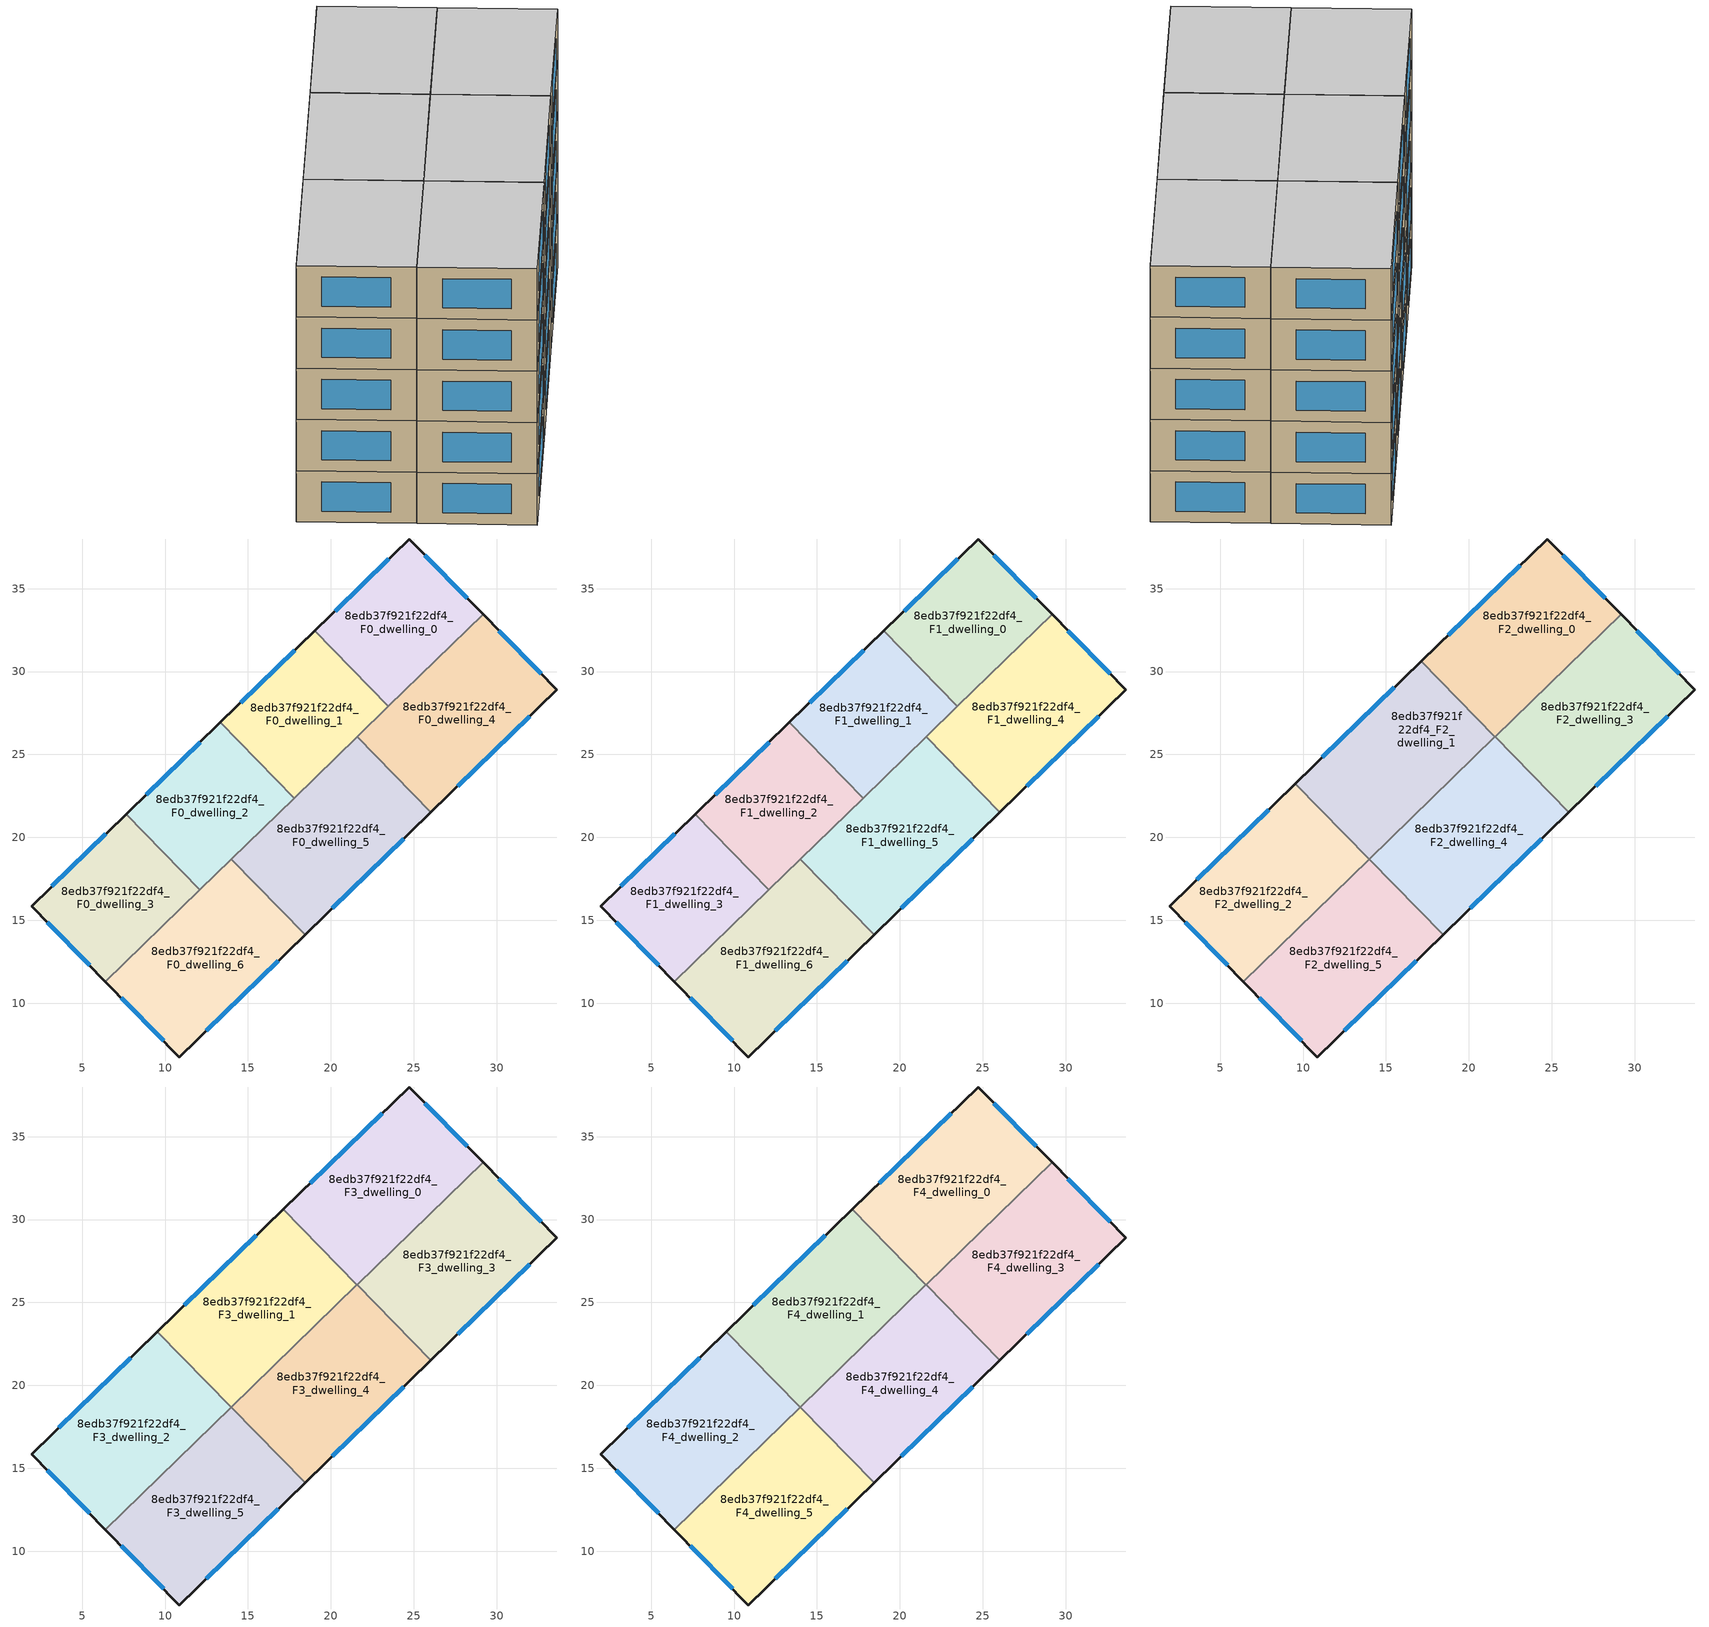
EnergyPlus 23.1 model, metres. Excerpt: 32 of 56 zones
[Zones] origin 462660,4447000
8edb37f921f22df4_F0_dwelling_0
 floor ground (EU_floor_Construction): 24.72,37.99 29.17,33.45 23.47,27.9 19.03,32.47 z0
 wall outside (EU_wall_Construction): 29.17,33.45 24.72,37.99 19.03,32.47 z0:3
 wall to 8edb37f921f22df4_F0_dwelling_1 (EU_wall_Construction): 19.03,32.47 23.47,27.9 z0:3
 wall to 8edb37f921f22df4_F0_dwelling_4 (EU_wall_Construction): 23.47,27.9 29.17,33.45 z0:3
 window (EU_Window_Construction): 23.5,36.81 20.25,33.65 / 28.22,34.42 25.67,37.02 z0.64:2.36
8edb37f921f22df4_F0_dwelling_1
 floor ground (EU_floor_Construction): 19.03,32.47 23.47,27.9 17.78,22.37 13.34,26.93 z0
 wall outside (EU_wall_Construction): 19.03,32.47 13.34,26.93 z0:3
 wall to 8edb37f921f22df4_F0_dwelling_2 (EU_wall_Construction): 13.34,26.93 17.78,22.37 z0:3
 wall to 8edb37f921f22df4_F0_dwelling_5 (EU_wall_Construction): 17.78,22.37 21.6,26.08 z0:3
 wall to 8edb37f921f22df4_F0_dwelling_4 (EU_wall_Construction): 21.6,26.08 23.47,27.9 z0:3
 window (EU_Window_Construction): 17.81,31.28 14.56,28.12 z0.64:2.36
8edb37f921f22df4_F0_dwelling_2
 floor ground (EU_floor_Construction): 13.34,26.93 17.78,22.37 12.09,16.83 7.65,21.4 z0
 wall outside (EU_wall_Construction): 13.34,26.93 7.65,21.4 z0:3
 wall to 8edb37f921f22df4_F0_dwelling_3 (EU_wall_Construction): 7.65,21.4 12.09,16.83 z0:3
 wall to 8edb37f921f22df4_F0_dwelling_6 (EU_wall_Construction): 12.09,16.83 14.01,18.7 z0:3
 wall to 8edb37f921f22df4_F0_dwelling_5 (EU_wall_Construction): 14.01,18.7 17.78,22.37 z0:3
 window (EU_Window_Construction): 12.12,25.75 8.87,22.58 z0.64:2.36
8edb37f921f22df4_F0_dwelling_3
 floor ground (EU_floor_Construction): 7.65,21.4 12.09,16.83 6.41,11.31 1.95,15.86 z0
 wall outside (EU_wall_Construction): 7.65,21.4 1.95,15.86 6.41,11.31 z0:3
 wall to 8edb37f921f22df4_F0_dwelling_6 (EU_wall_Construction): 6.41,11.31 12.09,16.83 z0:3
 window (EU_Window_Construction): 2.91,14.89 5.46,12.28 / 6.43,20.21 3.17,17.05 z0.64:2.36
8edb37f921f22df4_F0_dwelling_4
 floor ground (EU_floor_Construction): 29.17,33.45 33.63,28.9 26.03,21.51 21.6,26.08 z0
 wall outside (EU_wall_Construction): 26.03,21.51 33.63,28.9 29.17,33.45 z0:3
 wall to 8edb37f921f22df4_F0_dwelling_5 (EU_wall_Construction): 21.6,26.08 26.03,21.51 z0:3
 window (EU_Window_Construction): 32.68,29.88 30.13,32.48 / 27.66,23.1 32.01,27.32 z0.64:2.36
8edb37f921f22df4_F0_dwelling_5
 floor ground (EU_floor_Construction): 21.6,26.08 26.03,21.51 18.45,14.13 14.01,18.7 z0
 wall outside (EU_wall_Construction): 18.45,14.13 26.03,21.51 z0:3
 wall to 8edb37f921f22df4_F0_dwelling_6 (EU_wall_Construction): 14.01,18.7 18.45,14.13 z0:3
 window (EU_Window_Construction): 20.07,15.71 24.41,19.93 z0.64:2.36
8edb37f921f22df4_F0_dwelling_6
 floor ground (EU_floor_Construction): 14.01,18.7 18.45,14.13 10.87,6.76 6.41,11.31 z0
 wall outside (EU_wall_Construction): 6.41,11.31 10.87,6.76 18.45,14.13 z0:3
 window (EU_Window_Construction): 12.49,8.34 16.82,12.55 / 7.37,10.33 9.91,7.73 z0.64:2.36
8edb37f921f22df4_F1_dwelling_0
 floor to 8edb37f921f22df4_F0_dwelling_0 (EU_floor_Construction): 24.72,37.99 29.17,33.45 23.47,27.9 19.03,32.47 z3
 wall outside (EU_wall_Construction): 29.17,33.45 24.72,37.99 19.03,32.47 z3:6
 wall to 8edb37f921f22df4_F1_dwelling_1 (EU_wall_Construction): 19.03,32.47 23.47,27.9 z3:6
 wall to 8edb37f921f22df4_F1_dwelling_4 (EU_wall_Construction): 23.47,27.9 29.17,33.45 z3:6
 window (EU_Window_Construction): 23.5,36.81 20.25,33.65 / 28.22,34.42 25.67,37.02 z3.64:5.36
8edb37f921f22df4_F1_dwelling_1
 floor to 8edb37f921f22df4_F0_dwelling_1 (EU_floor_Construction): 19.03,32.47 23.47,27.9 17.78,22.37 13.34,26.93 z3
 wall outside (EU_wall_Construction): 19.03,32.47 13.34,26.93 z3:6
 wall to 8edb37f921f22df4_F1_dwelling_2 (EU_wall_Construction): 13.34,26.93 17.78,22.37 z3:6
 wall to 8edb37f921f22df4_F1_dwelling_5 (EU_wall_Construction): 17.78,22.37 21.6,26.08 z3:6
 wall to 8edb37f921f22df4_F1_dwelling_4 (EU_wall_Construction): 21.6,26.08 23.47,27.9 z3:6
 window (EU_Window_Construction): 17.81,31.28 14.56,28.12 z3.64:5.36
8edb37f921f22df4_F1_dwelling_2
 floor to 8edb37f921f22df4_F0_dwelling_2 (EU_floor_Construction): 13.34,26.93 17.78,22.37 12.09,16.83 7.65,21.4 z3
 wall outside (EU_wall_Construction): 13.34,26.93 7.65,21.4 z3:6
 wall to 8edb37f921f22df4_F1_dwelling_3 (EU_wall_Construction): 7.65,21.4 12.09,16.83 z3:6
 wall to 8edb37f921f22df4_F1_dwelling_6 (EU_wall_Construction): 12.09,16.83 14.01,18.7 z3:6
 wall to 8edb37f921f22df4_F1_dwelling_5 (EU_wall_Construction): 14.01,18.7 17.78,22.37 z3:6
 window (EU_Window_Construction): 12.12,25.75 8.87,22.58 z3.64:5.36
8edb37f921f22df4_F1_dwelling_3
 floor to 8edb37f921f22df4_F0_dwelling_3 (EU_floor_Construction): 7.65,21.4 12.09,16.83 6.41,11.31 1.95,15.86 z3
 wall outside (EU_wall_Construction): 7.65,21.4 1.95,15.86 6.41,11.31 z3:6
 wall to 8edb37f921f22df4_F1_dwelling_6 (EU_wall_Construction): 6.41,11.31 12.09,16.83 z3:6
 window (EU_Window_Construction): 2.91,14.89 5.46,12.28 / 6.43,20.21 3.17,17.05 z3.64:5.36
8edb37f921f22df4_F1_dwelling_4
 floor to 8edb37f921f22df4_F0_dwelling_4 (EU_floor_Construction): 29.17,33.45 33.63,28.9 26.03,21.51 21.6,26.08 z3
 wall outside (EU_wall_Construction): 26.03,21.51 33.63,28.9 29.17,33.45 z3:6
 wall to 8edb37f921f22df4_F1_dwelling_5 (EU_wall_Construction): 21.6,26.08 26.03,21.51 z3:6
 window (EU_Window_Construction): 32.68,29.88 30.13,32.48 / 27.66,23.1 32.01,27.32 z3.64:5.36
8edb37f921f22df4_F1_dwelling_5
 floor to 8edb37f921f22df4_F0_dwelling_5 (EU_floor_Construction): 21.6,26.08 26.03,21.51 18.45,14.13 14.01,18.7 z3
 wall outside (EU_wall_Construction): 18.45,14.13 26.03,21.51 z3:6
 wall to 8edb37f921f22df4_F1_dwelling_6 (EU_wall_Construction): 14.01,18.7 18.45,14.13 z3:6
 window (EU_Window_Construction): 20.07,15.71 24.41,19.93 z3.64:5.36
8edb37f921f22df4_F1_dwelling_6
 floor to 8edb37f921f22df4_F0_dwelling_6 (EU_floor_Construction): 14.01,18.7 18.45,14.13 10.87,6.76 6.41,11.31 z3
 wall outside (EU_wall_Construction): 6.41,11.31 10.87,6.76 18.45,14.13 z3:6
 window (EU_Window_Construction): 12.49,8.34 16.82,12.55 / 7.37,10.33 9.91,7.73 z3.64:5.36
8edb37f921f22df4_F2_dwelling_0
 floor to 8edb37f921f22df4_F1_dwelling_0 (EU_floor_Construction): 24.72,37.99 29.17,33.45 23.47,27.9 19.03,32.47 z6
 floor to 8edb37f921f22df4_F1_dwelling_1 (EU_floor_Construction): 19.03,32.47 23.47,27.9 21.57,26.06 17.14,30.62 z6
 wall outside (EU_wall_Construction): 29.17,33.45 24.72,37.99 17.14,30.62 z6:9
 wall to 8edb37f921f22df4_F2_dwelling_1 (EU_wall_Construction): 17.14,30.62 21.58,26.06 z6:9
 wall to 8edb37f921f22df4_F2_dwelling_3 (EU_wall_Construction): 21.6,26.08 29.17,33.45 z6:9
 wall to 8edb37f921f22df4_F2_dwelling_4 (EU_wall_Construction): 21.58,26.06 21.6,26.08 z6:9
 window (EU_Window_Construction): 23.1,36.41 18.76,32.2 / 28.22,34.42 25.67,37.02 z6.64:8.36
8edb37f921f22df4_F2_dwelling_1
 floor to 8edb37f921f22df4_F1_dwelling_1 (EU_floor_Construction): 17.14,30.62 21.57,26.06 17.78,22.37 13.34,26.93 z6
 floor to 8edb37f921f22df4_F1_dwelling_2 (EU_floor_Construction): 13.34,26.93 17.78,22.37 13.99,18.68 9.55,23.24 z6
 wall outside (EU_wall_Construction): 17.14,30.62 9.55,23.24 z6:9
 wall to 8edb37f921f22df4_F2_dwelling_2 (EU_wall_Construction): 9.55,23.24 13.99,18.68 z6:9
 wall to 8edb37f921f22df4_F2_dwelling_4 (EU_wall_Construction): 14.01,18.7 21.58,26.06 z6:9
 wall to 8edb37f921f22df4_F2_dwelling_5 (EU_wall_Construction): 13.99,18.68 14.01,18.7 z6:9
 window (EU_Window_Construction): 15.51,29.04 11.17,24.82 z6.64:8.36
8edb37f921f22df4_F2_dwelling_2
 floor to 8edb37f921f22df4_F1_dwelling_2 (EU_floor_Construction): 9.55,23.24 13.99,18.68 12.09,16.83 7.65,21.4 z6
 floor to 8edb37f921f22df4_F1_dwelling_3 (EU_floor_Construction): 7.65,21.4 12.09,16.83 6.41,11.31 1.95,15.86 z6
 wall outside (EU_wall_Construction): 9.55,23.24 1.95,15.86 6.41,11.31 z6:9
 wall to 8edb37f921f22df4_F2_dwelling_5 (EU_wall_Construction): 6.41,11.31 13.99,18.68 z6:9
 window (EU_Window_Construction): 2.91,14.89 5.46,12.28 / 7.92,21.66 3.58,17.44 z6.64:8.36
8edb37f921f22df4_F2_dwelling_3
 floor to 8edb37f921f22df4_F1_dwelling_4 (EU_floor_Construction): 29.17,33.45 33.63,28.9 26.03,21.51 21.6,26.08 z6
 wall outside (EU_wall_Construction): 26.03,21.51 33.63,28.9 29.17,33.45 z6:9
 wall to 8edb37f921f22df4_F2_dwelling_4 (EU_wall_Construction): 21.6,26.08 26.03,21.51 z6:9
 window (EU_Window_Construction): 32.68,29.88 30.13,32.48 / 27.66,23.1 32.01,27.32 z6.64:8.36
8edb37f921f22df4_F2_dwelling_4
 floor to 8edb37f921f22df4_F1_dwelling_5 (EU_floor_Construction): 21.6,26.08 26.03,21.51 18.45,14.13 14.01,18.7 z6
 wall outside (EU_wall_Construction): 18.45,14.13 26.03,21.51 z6:9
 wall to 8edb37f921f22df4_F2_dwelling_5 (EU_wall_Construction): 14.01,18.7 18.45,14.13 z6:9
 window (EU_Window_Construction): 20.07,15.71 24.41,19.93 z6.64:8.36
8edb37f921f22df4_F2_dwelling_5
 floor to 8edb37f921f22df4_F1_dwelling_6 (EU_floor_Construction): 14.01,18.7 18.45,14.13 10.87,6.76 6.41,11.31 z6
 wall outside (EU_wall_Construction): 6.41,11.31 10.87,6.76 18.45,14.13 z6:9
 window (EU_Window_Construction): 12.49,8.34 16.82,12.55 / 7.37,10.33 9.91,7.73 z6.64:8.36
8edb37f921f22df4_F3_dwelling_0
 floor to 8edb37f921f22df4_F2_dwelling_0 (EU_floor_Construction): 24.72,37.99 29.17,33.45 21.58,26.06 17.14,30.62 z9
 wall outside (EU_wall_Construction): 29.17,33.45 24.72,37.99 17.14,30.62 z9:12
 wall to 8edb37f921f22df4_F3_dwelling_1 (EU_wall_Construction): 17.14,30.62 21.58,26.06 z9:12
 wall to 8edb37f921f22df4_F3_dwelling_3 (EU_wall_Construction): 21.6,26.08 29.17,33.45 z9:12
 wall to 8edb37f921f22df4_F3_dwelling_4 (EU_wall_Construction): 21.58,26.06 21.6,26.08 z9:12
 window (EU_Window_Construction): 23.1,36.41 18.76,32.2 / 28.22,34.42 25.67,37.02 z9.64:11.36
8edb37f921f22df4_F3_dwelling_1
 floor to 8edb37f921f22df4_F2_dwelling_1 (EU_floor_Construction): 17.14,30.62 21.58,26.06 13.99,18.68 9.55,23.24 z9
 wall outside (EU_wall_Construction): 17.14,30.62 9.55,23.24 z9:12
 wall to 8edb37f921f22df4_F3_dwelling_2 (EU_wall_Construction): 9.55,23.24 13.99,18.68 z9:12
 wall to 8edb37f921f22df4_F3_dwelling_4 (EU_wall_Construction): 14.01,18.7 21.58,26.06 z9:12
 wall to 8edb37f921f22df4_F3_dwelling_5 (EU_wall_Construction): 13.99,18.68 14.01,18.7 z9:12
 window (EU_Window_Construction): 15.51,29.04 11.17,24.82 z9.64:11.36
8edb37f921f22df4_F3_dwelling_2
 floor to 8edb37f921f22df4_F2_dwelling_2 (EU_floor_Construction): 9.55,23.24 13.99,18.68 6.41,11.31 1.95,15.86 z9
 wall outside (EU_wall_Construction): 9.55,23.24 1.95,15.86 6.41,11.31 z9:12
 wall to 8edb37f921f22df4_F3_dwelling_5 (EU_wall_Construction): 6.41,11.31 13.99,18.68 z9:12
 window (EU_Window_Construction): 2.91,14.89 5.46,12.28 / 7.92,21.66 3.58,17.44 z9.64:11.36
8edb37f921f22df4_F3_dwelling_3
 floor to 8edb37f921f22df4_F2_dwelling_3 (EU_floor_Construction): 29.17,33.45 33.63,28.9 26.03,21.51 21.6,26.08 z9
 wall outside (EU_wall_Construction): 26.03,21.51 33.63,28.9 29.17,33.45 z9:12
 wall to 8edb37f921f22df4_F3_dwelling_4 (EU_wall_Construction): 21.6,26.08 26.03,21.51 z9:12
 window (EU_Window_Construction): 32.68,29.88 30.13,32.48 / 27.66,23.1 32.01,27.32 z9.64:11.36
8edb37f921f22df4_F3_dwelling_4
 floor to 8edb37f921f22df4_F2_dwelling_4 (EU_floor_Construction): 21.6,26.08 26.03,21.51 18.45,14.13 14.01,18.7 z9
 wall outside (EU_wall_Construction): 18.45,14.13 26.03,21.51 z9:12
 wall to 8edb37f921f22df4_F3_dwelling_5 (EU_wall_Construction): 14.01,18.7 18.45,14.13 z9:12
 window (EU_Window_Construction): 20.07,15.71 24.41,19.93 z9.64:11.36
8edb37f921f22df4_F3_dwelling_5
 floor to 8edb37f921f22df4_F2_dwelling_5 (EU_floor_Construction): 14.01,18.7 18.45,14.13 10.87,6.76 6.41,11.31 z9
 wall outside (EU_wall_Construction): 6.41,11.31 10.87,6.76 18.45,14.13 z9:12
 window (EU_Window_Construction): 12.49,8.34 16.82,12.55 / 7.37,10.33 9.91,7.73 z9.64:11.36
8edb37f921f22df4_F4_dwelling_0
 floor to 8edb37f921f22df4_F3_dwelling_0 (EU_floor_Construction): 24.72,37.99 29.17,33.45 21.58,26.06 17.14,30.62 z12
 wall outside (EU_wall_Construction): 29.17,33.45 24.72,37.99 17.14,30.62 z12:15
 wall to 8edb37f921f22df4_F4_dwelling_1 (EU_wall_Construction): 17.14,30.62 21.58,26.06 z12:15
 wall to 8edb37f921f22df4_F4_dwelling_3 (EU_wall_Construction): 21.6,26.08 29.17,33.45 z12:15
 wall to 8edb37f921f22df4_F4_dwelling_4 (EU_wall_Construction): 21.58,26.06 21.6,26.08 z12:15
 window (EU_Window_Construction): 23.1,36.41 18.76,32.2 / 28.22,34.42 25.67,37.02 z12.64:14.36
 ceiling to 8edb37f921f22df4_F5_dwelling_0 (EU_floor_Construction): 29.17,33.45 24.72,37.99 17.14,30.62 21.58,26.06 z15
8edb37f921f22df4_F4_dwelling_1
 floor to 8edb37f921f22df4_F3_dwelling_1 (EU_floor_Construction): 17.14,30.62 21.58,26.06 13.99,18.68 9.55,23.24 z12
 wall outside (EU_wall_Construction): 17.14,30.62 9.55,23.24 z12:15
 wall to 8edb37f921f22df4_F4_dwelling_2 (EU_wall_Construction): 9.55,23.24 13.99,18.68 z12:15
 wall to 8edb37f921f22df4_F4_dwelling_4 (EU_wall_Construction): 14.01,18.7 21.58,26.06 z12:15
 wall to 8edb37f921f22df4_F4_dwelling_5 (EU_wall_Construction): 13.99,18.68 14.01,18.7 z12:15
 window (EU_Window_Construction): 15.51,29.04 11.17,24.82 z12.64:14.36
 ceiling to 8edb37f921f22df4_F5_dwelling_1 (EU_floor_Construction): 21.58,26.06 17.14,30.62 9.55,23.24 13.99,18.68 z15
8edb37f921f22df4_F4_dwelling_2
 floor to 8edb37f921f22df4_F3_dwelling_2 (EU_floor_Construction): 9.55,23.24 13.99,18.68 6.41,11.31 1.95,15.86 z12
 wall outside (EU_wall_Construction): 9.55,23.24 1.95,15.86 6.41,11.31 z12:15
 wall to 8edb37f921f22df4_F4_dwelling_5 (EU_wall_Construction): 6.41,11.31 13.99,18.68 z12:15
 window (EU_Window_Construction): 2.91,14.89 5.46,12.28 / 7.92,21.66 3.58,17.44 z12.64:14.36
 ceiling to 8edb37f921f22df4_F5_dwelling_2 (EU_floor_Construction): 13.99,18.68 9.55,23.24 1.95,15.86 6.41,11.31 z15
8edb37f921f22df4_F4_dwelling_3
 floor to 8edb37f921f22df4_F3_dwelling_3 (EU_floor_Construction): 29.17,33.45 33.63,28.9 26.03,21.51 21.6,26.08 z12
 wall outside (EU_wall_Construction): 26.03,21.51 33.63,28.9 29.17,33.45 z12:15
 wall to 8edb37f921f22df4_F4_dwelling_4 (EU_wall_Construction): 21.6,26.08 26.03,21.51 z12:15
 window (EU_Window_Construction): 32.68,29.88 30.13,32.48 / 27.66,23.1 32.01,27.32 z12.64:14.36
 ceiling to 8edb37f921f22df4_F5_dwelling_3 (EU_floor_Construction): 33.63,28.9 29.17,33.45 21.6,26.08 26.03,21.51 z15
8edb37f921f22df4_F4_dwelling_4
 floor to 8edb37f921f22df4_F3_dwelling_4 (EU_floor_Construction): 21.6,26.08 26.03,21.51 18.45,14.13 14.01,18.7 z12
 wall outside (EU_wall_Construction): 18.45,14.13 26.03,21.51 z12:15
 wall to 8edb37f921f22df4_F4_dwelling_5 (EU_wall_Construction): 14.01,18.7 18.45,14.13 z12:15
 window (EU_Window_Construction): 20.07,15.71 24.41,19.93 z12.64:14.36
 ceiling to 8edb37f921f22df4_F5_dwelling_4 (EU_floor_Construction): 26.03,21.51 21.6,26.08 14.01,18.7 18.45,14.13 z15
8edb37f921f22df4_F4_dwelling_5
 floor to 8edb37f921f22df4_F3_dwelling_5 (EU_floor_Construction): 14.01,18.7 18.45,14.13 10.87,6.76 6.41,11.31 z12
 wall outside (EU_wall_Construction): 6.41,11.31 10.87,6.76 18.45,14.13 z12:15
 window (EU_Window_Construction): 12.49,8.34 16.82,12.55 / 7.37,10.33 9.91,7.73 z12.64:14.36
 ceiling to 8edb37f921f22df4_F5_dwelling_5 (EU_floor_Construction): 18.45,14.13 14.01,18.7 6.41,11.31 10.87,6.76 z15
[Building]
EU S2 Campaign: North Axis=0; Terrain=City; Solar Distribution=FullExterior
[Site:Location]
Yerevan-Zvartnots.Intl.AP: Latitude=40.15; Longitude=44.383; Time Zone=4; Elevation=854
[SizingPeriod:WeatherFileDays]
AnnualSizingPeriod: Begin Month=1; Begin Day of Month=1; End Month=12; End Day of Month=31; Day of Week for Start Day=Monday; Use Weather File Daylight Saving Period=No; Use Weather File Rain and Snow Indicators=No
[MATERIAL]
EU_InternalMass_Material: Roughness=MediumRough; Thickness=0.1; Conductivity=1; Density=1800; Specific Heat=900; Thermal Absorptance=0.9; Solar Absorptance=0.7; Visible Absorptance=0.7
[MATERIAL:NOMASS] Roughness=MediumRough; Thermal Absorptance=0.9; Solar Absorptance=0.7; Visible Absorptance=0.7
Name | Thermal Resistance
EU_wall_NoMass | 1.05043
EU_floor_NoMass | 0.478065
[WINDOWMATERIAL:SIMPLEGLAZINGSYSTEM]
EU_Window_SimpleGlazing: UFactor=2.5566; Solar Heat Gain Coefficient=0.75; Visible Transmittance=0.75
[CONSTRUCTION]
EU_wall_Construction: EU_wall_NoMass
EU_floor_Construction: EU_floor_NoMass
EU_Window_Construction: EU_Window_SimpleGlazing
EU_InternalMass_Construction: EU_InternalMass_Material
[ZONE] Type=1; Multiplier=1; Ceiling Height=autocalculate; Floor Area=autocalculate; Part of Total Floor Area=Yes
Name | Volume
8edb37f921f22df4_F0_dwelling_0; 8edb37f921f22df4_F1_dwelling_0 | 151.645
8edb37f921f22df4_F2_dwelling_0; 8edb37f921f22df4_F3_dwelling_0; 8edb37f921f22df4_F4_dwelling_0; 8edb37f921f22df4_F2_dwelling_3; 8edb37f921f22df4_F3_dwelling_3; 8edb37f921f22df4_F4_dwelling_3; 8edb37f921f22df4_F0_dwelling_4; 8edb37f921f22df4_F1_dwelling_4 | 202.187
8edb37f921f22df4_F0_dwelling_1; 8edb37f921f22df4_F1_dwelling_1 | 151.659
8edb37f921f22df4_F2_dwelling_1; 8edb37f921f22df4_F3_dwelling_1; 8edb37f921f22df4_F4_dwelling_1 | 202.189
8edb37f921f22df4_F0_dwelling_2; 8edb37f921f22df4_F1_dwelling_2 | 151.657
8edb37f921f22df4_F2_dwelling_2; 8edb37f921f22df4_F3_dwelling_2; 8edb37f921f22df4_F4_dwelling_2 | 202.21
8edb37f921f22df4_F0_dwelling_3; 8edb37f921f22df4_F1_dwelling_3 | 151.649
8edb37f921f22df4_F2_dwelling_4; 8edb37f921f22df4_F3_dwelling_4; 8edb37f921f22df4_F4_dwelling_4; 8edb37f921f22df4_F0_dwelling_5; 8edb37f921f22df4_F1_dwelling_5 | 202.188
8edb37f921f22df4_F2_dwelling_5; 8edb37f921f22df4_F3_dwelling_5; 8edb37f921f22df4_F4_dwelling_5; 8edb37f921f22df4_F0_dwelling_6; 8edb37f921f22df4_F1_dwelling_6 | 202.201
[INTERNALMASS] Construction=EU_InternalMass_Construction
Name | Zone or ZoneList | Surface Area
8edb37f921f22df4_F0_dwelling_0_EU_InternalMass | 8edb37f921f22df4_F0_dwelling_0 | 50.5484
8edb37f921f22df4_F0_dwelling_1_EU_InternalMass | 8edb37f921f22df4_F0_dwelling_1 | 50.5532
8edb37f921f22df4_F0_dwelling_2_EU_InternalMass | 8edb37f921f22df4_F0_dwelling_2 | 50.5521
8edb37f921f22df4_F0_dwelling_3_EU_InternalMass | 8edb37f921f22df4_F0_dwelling_3 | 50.5497
8edb37f921f22df4_F0_dwelling_4_EU_InternalMass | 8edb37f921f22df4_F0_dwelling_4 | 67.3955
8edb37f921f22df4_F0_dwelling_5_EU_InternalMass | 8edb37f921f22df4_F0_dwelling_5 | 67.3959
8edb37f921f22df4_F0_dwelling_6_EU_InternalMass | 8edb37f921f22df4_F0_dwelling_6 | 67.4004
8edb37f921f22df4_F1_dwelling_0_EU_InternalMass | 8edb37f921f22df4_F1_dwelling_0 | 50.5484
8edb37f921f22df4_F1_dwelling_1_EU_InternalMass | 8edb37f921f22df4_F1_dwelling_1 | 50.5532
8edb37f921f22df4_F1_dwelling_2_EU_InternalMass | 8edb37f921f22df4_F1_dwelling_2 | 50.5521
8edb37f921f22df4_F1_dwelling_3_EU_InternalMass | 8edb37f921f22df4_F1_dwelling_3 | 50.5497
8edb37f921f22df4_F1_dwelling_4_EU_InternalMass | 8edb37f921f22df4_F1_dwelling_4 | 67.3955
8edb37f921f22df4_F1_dwelling_5_EU_InternalMass | 8edb37f921f22df4_F1_dwelling_5 | 67.3959
8edb37f921f22df4_F1_dwelling_6_EU_InternalMass | 8edb37f921f22df4_F1_dwelling_6 | 67.4004
8edb37f921f22df4_F2_dwelling_0_EU_InternalMass | 8edb37f921f22df4_F2_dwelling_0 | 67.3958
8edb37f921f22df4_F2_dwelling_1_EU_InternalMass | 8edb37f921f22df4_F2_dwelling_1 | 67.3961
8edb37f921f22df4_F2_dwelling_2_EU_InternalMass | 8edb37f921f22df4_F2_dwelling_2 | 67.4034
8edb37f921f22df4_F2_dwelling_3_EU_InternalMass | 8edb37f921f22df4_F2_dwelling_3 | 67.3955
8edb37f921f22df4_F2_dwelling_4_EU_InternalMass | 8edb37f921f22df4_F2_dwelling_4 | 67.3959
8edb37f921f22df4_F2_dwelling_5_EU_InternalMass | 8edb37f921f22df4_F2_dwelling_5 | 67.4004
8edb37f921f22df4_F3_dwelling_0_EU_InternalMass | 8edb37f921f22df4_F3_dwelling_0 | 67.3958
8edb37f921f22df4_F3_dwelling_1_EU_InternalMass | 8edb37f921f22df4_F3_dwelling_1 | 67.3961
8edb37f921f22df4_F3_dwelling_2_EU_InternalMass | 8edb37f921f22df4_F3_dwelling_2 | 67.4034
8edb37f921f22df4_F3_dwelling_3_EU_InternalMass | 8edb37f921f22df4_F3_dwelling_3 | 67.3955
8edb37f921f22df4_F3_dwelling_4_EU_InternalMass | 8edb37f921f22df4_F3_dwelling_4 | 67.3959
8edb37f921f22df4_F3_dwelling_5_EU_InternalMass | 8edb37f921f22df4_F3_dwelling_5 | 67.4004
8edb37f921f22df4_F4_dwelling_0_EU_InternalMass | 8edb37f921f22df4_F4_dwelling_0 | 67.3958
8edb37f921f22df4_F4_dwelling_1_EU_InternalMass | 8edb37f921f22df4_F4_dwelling_1 | 67.3961
8edb37f921f22df4_F4_dwelling_2_EU_InternalMass | 8edb37f921f22df4_F4_dwelling_2 | 67.4034
8edb37f921f22df4_F4_dwelling_3_EU_InternalMass | 8edb37f921f22df4_F4_dwelling_3 | 67.3955
8edb37f921f22df4_F4_dwelling_4_EU_InternalMass | 8edb37f921f22df4_F4_dwelling_4 | 67.3959
8edb37f921f22df4_F4_dwelling_5_EU_InternalMass | 8edb37f921f22df4_F4_dwelling_5 | 67.4004
[OTHEREQUIPMENT] Fuel Type=Electricity; Design Level Calculation Method=Watts/Area; Power per Zone Floor Area=1; Fraction Latent=0; Fraction Radiant=0; Fraction Lost=0; Carbon Dioxide Generation Rate=0; EndUse Subcategory=EU_Step8_InternalGains
Name | Zone or ZoneList or Space or SpaceList | Schedule
EU_Step8_InternalGain_8edb37f921f22df4_F0_dwelling_0_f000 | 8edb37f921f22df4_F0_dwelling_0 | EU_Step8_GainSchedule_8edb37f921f22df4_F0_dwelling_0_f000
EU_Step8_InternalGain_8edb37f921f22df4_F0_dwelling_1_f000 | 8edb37f921f22df4_F0_dwelling_1 | EU_Step8_GainSchedule_8edb37f921f22df4_F0_dwelling_1_f000
EU_Step8_InternalGain_8edb37f921f22df4_F0_dwelling_2_f000 | 8edb37f921f22df4_F0_dwelling_2 | EU_Step8_GainSchedule_8edb37f921f22df4_F0_dwelling_2_f000
EU_Step8_InternalGain_8edb37f921f22df4_F0_dwelling_3_f000 | 8edb37f921f22df4_F0_dwelling_3 | EU_Step8_GainSchedule_8edb37f921f22df4_F0_dwelling_3_f000
EU_Step8_InternalGain_8edb37f921f22df4_F0_dwelling_4_f000 | 8edb37f921f22df4_F0_dwelling_4 | EU_Step8_GainSchedule_8edb37f921f22df4_F0_dwelling_4_f000
EU_Step8_InternalGain_8edb37f921f22df4_F0_dwelling_5_f000 | 8edb37f921f22df4_F0_dwelling_5 | EU_Step8_GainSchedule_8edb37f921f22df4_F0_dwelling_5_f000
EU_Step8_InternalGain_8edb37f921f22df4_F0_dwelling_6_f000 | 8edb37f921f22df4_F0_dwelling_6 | EU_Step8_GainSchedule_8edb37f921f22df4_F0_dwelling_6_f000
EU_Step8_InternalGain_8edb37f921f22df4_F1_dwelling_0_f000 | 8edb37f921f22df4_F1_dwelling_0 | EU_Step8_GainSchedule_8edb37f921f22df4_F1_dwelling_0_f000
EU_Step8_InternalGain_8edb37f921f22df4_F1_dwelling_1_f000 | 8edb37f921f22df4_F1_dwelling_1 | EU_Step8_GainSchedule_8edb37f921f22df4_F1_dwelling_1_f000
EU_Step8_InternalGain_8edb37f921f22df4_F1_dwelling_2_f000 | 8edb37f921f22df4_F1_dwelling_2 | EU_Step8_GainSchedule_8edb37f921f22df4_F1_dwelling_2_f000
EU_Step8_InternalGain_8edb37f921f22df4_F1_dwelling_3_f000 | 8edb37f921f22df4_F1_dwelling_3 | EU_Step8_GainSchedule_8edb37f921f22df4_F1_dwelling_3_f000
EU_Step8_InternalGain_8edb37f921f22df4_F1_dwelling_4_f000 | 8edb37f921f22df4_F1_dwelling_4 | EU_Step8_GainSchedule_8edb37f921f22df4_F1_dwelling_4_f000
EU_Step8_InternalGain_8edb37f921f22df4_F1_dwelling_5_f000 | 8edb37f921f22df4_F1_dwelling_5 | EU_Step8_GainSchedule_8edb37f921f22df4_F1_dwelling_5_f000
EU_Step8_InternalGain_8edb37f921f22df4_F1_dwelling_6_f000 | 8edb37f921f22df4_F1_dwelling_6 | EU_Step8_GainSchedule_8edb37f921f22df4_F1_dwelling_6_f000
EU_Step8_InternalGain_8edb37f921f22df4_F2_dwelling_0_f000 | 8edb37f921f22df4_F2_dwelling_0 | EU_Step8_GainSchedule_8edb37f921f22df4_F2_dwelling_0_f000
EU_Step8_InternalGain_8edb37f921f22df4_F2_dwelling_1_f000 | 8edb37f921f22df4_F2_dwelling_1 | EU_Step8_GainSchedule_8edb37f921f22df4_F2_dwelling_1_f000
EU_Step8_InternalGain_8edb37f921f22df4_F2_dwelling_2_f000 | 8edb37f921f22df4_F2_dwelling_2 | EU_Step8_GainSchedule_8edb37f921f22df4_F2_dwelling_2_f000
EU_Step8_InternalGain_8edb37f921f22df4_F2_dwelling_3_f000 | 8edb37f921f22df4_F2_dwelling_3 | EU_Step8_GainSchedule_8edb37f921f22df4_F2_dwelling_3_f000
EU_Step8_InternalGain_8edb37f921f22df4_F2_dwelling_4_f000 | 8edb37f921f22df4_F2_dwelling_4 | EU_Step8_GainSchedule_8edb37f921f22df4_F2_dwelling_4_f000
EU_Step8_InternalGain_8edb37f921f22df4_F2_dwelling_5_f000 | 8edb37f921f22df4_F2_dwelling_5 | EU_Step8_GainSchedule_8edb37f921f22df4_F2_dwelling_5_f000
EU_Step8_InternalGain_8edb37f921f22df4_F3_dwelling_0_f000 | 8edb37f921f22df4_F3_dwelling_0 | EU_Step8_GainSchedule_8edb37f921f22df4_F3_dwelling_0_f000
EU_Step8_InternalGain_8edb37f921f22df4_F3_dwelling_1_f000 | 8edb37f921f22df4_F3_dwelling_1 | EU_Step8_GainSchedule_8edb37f921f22df4_F3_dwelling_1_f000
EU_Step8_InternalGain_8edb37f921f22df4_F3_dwelling_2_f000 | 8edb37f921f22df4_F3_dwelling_2 | EU_Step8_GainSchedule_8edb37f921f22df4_F3_dwelling_2_f000
EU_Step8_InternalGain_8edb37f921f22df4_F3_dwelling_3_f000 | 8edb37f921f22df4_F3_dwelling_3 | EU_Step8_GainSchedule_8edb37f921f22df4_F3_dwelling_3_f000
EU_Step8_InternalGain_8edb37f921f22df4_F3_dwelling_4_f000 | 8edb37f921f22df4_F3_dwelling_4 | EU_Step8_GainSchedule_8edb37f921f22df4_F3_dwelling_4_f000
EU_Step8_InternalGain_8edb37f921f22df4_F3_dwelling_5_f000 | 8edb37f921f22df4_F3_dwelling_5 | EU_Step8_GainSchedule_8edb37f921f22df4_F3_dwelling_5_f000
EU_Step8_InternalGain_8edb37f921f22df4_F4_dwelling_0_f000 | 8edb37f921f22df4_F4_dwelling_0 | EU_Step8_GainSchedule_8edb37f921f22df4_F4_dwelling_0_f000
EU_Step8_InternalGain_8edb37f921f22df4_F4_dwelling_1_f000 | 8edb37f921f22df4_F4_dwelling_1 | EU_Step8_GainSchedule_8edb37f921f22df4_F4_dwelling_1_f000
EU_Step8_InternalGain_8edb37f921f22df4_F4_dwelling_2_f000 | 8edb37f921f22df4_F4_dwelling_2 | EU_Step8_GainSchedule_8edb37f921f22df4_F4_dwelling_2_f000
EU_Step8_InternalGain_8edb37f921f22df4_F4_dwelling_3_f000 | 8edb37f921f22df4_F4_dwelling_3 | EU_Step8_GainSchedule_8edb37f921f22df4_F4_dwelling_3_f000
EU_Step8_InternalGain_8edb37f921f22df4_F4_dwelling_4_f000 | 8edb37f921f22df4_F4_dwelling_4 | EU_Step8_GainSchedule_8edb37f921f22df4_F4_dwelling_4_f000
EU_Step8_InternalGain_8edb37f921f22df4_F4_dwelling_5_f000 | 8edb37f921f22df4_F4_dwelling_5 | EU_Step8_GainSchedule_8edb37f921f22df4_F4_dwelling_5_f000
[ZONEVENTILATION:DESIGNFLOWRATE] Schedule=EU_AlwaysOn; Design Flow Rate Calculation Method=AirChanges/Hour; Air Changes per Hour=0.557805; Ventilation Type=Natural; Fan Pressure Rise=0; Fan Total Efficiency=1; Constant Term Coefficient=1; Temperature Term Coefficient=0; Velocity Term Coefficient=0; Velocity Squared Term Coefficient=0; Minimum Indoor Temperature=-100; Maximum Indoor Temperature=100; Delta Temperature=-100; Minimum Outdoor Temperature=-100; Maximum Outdoor Temperature=100; Maximum Wind Speed=40
Name | Zone or ZoneList or Space or SpaceList
EU_ConstantAir_8edb37f921f22df4_F0_dwelling_0 | 8edb37f921f22df4_F0_dwelling_0
EU_ConstantAir_8edb37f921f22df4_F0_dwelling_1 | 8edb37f921f22df4_F0_dwelling_1
EU_ConstantAir_8edb37f921f22df4_F0_dwelling_2 | 8edb37f921f22df4_F0_dwelling_2
EU_ConstantAir_8edb37f921f22df4_F0_dwelling_3 | 8edb37f921f22df4_F0_dwelling_3
EU_ConstantAir_8edb37f921f22df4_F0_dwelling_4 | 8edb37f921f22df4_F0_dwelling_4
EU_ConstantAir_8edb37f921f22df4_F0_dwelling_5 | 8edb37f921f22df4_F0_dwelling_5
EU_ConstantAir_8edb37f921f22df4_F0_dwelling_6 | 8edb37f921f22df4_F0_dwelling_6
EU_ConstantAir_8edb37f921f22df4_F1_dwelling_0 | 8edb37f921f22df4_F1_dwelling_0
EU_ConstantAir_8edb37f921f22df4_F1_dwelling_1 | 8edb37f921f22df4_F1_dwelling_1
EU_ConstantAir_8edb37f921f22df4_F1_dwelling_2 | 8edb37f921f22df4_F1_dwelling_2
EU_ConstantAir_8edb37f921f22df4_F1_dwelling_3 | 8edb37f921f22df4_F1_dwelling_3
EU_ConstantAir_8edb37f921f22df4_F1_dwelling_4 | 8edb37f921f22df4_F1_dwelling_4
EU_ConstantAir_8edb37f921f22df4_F1_dwelling_5 | 8edb37f921f22df4_F1_dwelling_5
EU_ConstantAir_8edb37f921f22df4_F1_dwelling_6 | 8edb37f921f22df4_F1_dwelling_6
EU_ConstantAir_8edb37f921f22df4_F2_dwelling_0 | 8edb37f921f22df4_F2_dwelling_0
EU_ConstantAir_8edb37f921f22df4_F2_dwelling_1 | 8edb37f921f22df4_F2_dwelling_1
EU_ConstantAir_8edb37f921f22df4_F2_dwelling_2 | 8edb37f921f22df4_F2_dwelling_2
EU_ConstantAir_8edb37f921f22df4_F2_dwelling_3 | 8edb37f921f22df4_F2_dwelling_3
EU_ConstantAir_8edb37f921f22df4_F2_dwelling_4 | 8edb37f921f22df4_F2_dwelling_4
EU_ConstantAir_8edb37f921f22df4_F2_dwelling_5 | 8edb37f921f22df4_F2_dwelling_5
EU_ConstantAir_8edb37f921f22df4_F3_dwelling_0 | 8edb37f921f22df4_F3_dwelling_0
EU_ConstantAir_8edb37f921f22df4_F3_dwelling_1 | 8edb37f921f22df4_F3_dwelling_1
EU_ConstantAir_8edb37f921f22df4_F3_dwelling_2 | 8edb37f921f22df4_F3_dwelling_2
EU_ConstantAir_8edb37f921f22df4_F3_dwelling_3 | 8edb37f921f22df4_F3_dwelling_3
EU_ConstantAir_8edb37f921f22df4_F3_dwelling_4 | 8edb37f921f22df4_F3_dwelling_4
EU_ConstantAir_8edb37f921f22df4_F3_dwelling_5 | 8edb37f921f22df4_F3_dwelling_5
EU_ConstantAir_8edb37f921f22df4_F4_dwelling_0 | 8edb37f921f22df4_F4_dwelling_0
EU_ConstantAir_8edb37f921f22df4_F4_dwelling_1 | 8edb37f921f22df4_F4_dwelling_1
EU_ConstantAir_8edb37f921f22df4_F4_dwelling_2 | 8edb37f921f22df4_F4_dwelling_2
EU_ConstantAir_8edb37f921f22df4_F4_dwelling_3 | 8edb37f921f22df4_F4_dwelling_3
EU_ConstantAir_8edb37f921f22df4_F4_dwelling_4 | 8edb37f921f22df4_F4_dwelling_4
EU_ConstantAir_8edb37f921f22df4_F4_dwelling_5 | 8edb37f921f22df4_F4_dwelling_5
[HVACTEMPLATE:THERMOSTAT] Constant Heating Setpoint=20; Constant Cooling Setpoint=50
EU_HeatOnly_8edb37f921f22df4_F0_dwelling_0; EU_HeatOnly_8edb37f921f22df4_F0_dwelling_1; EU_HeatOnly_8edb37f921f22df4_F0_dwelling_2; EU_HeatOnly_8edb37f921f22df4_F0_dwelling_3; EU_HeatOnly_8edb37f921f22df4_F0_dwelling_4; EU_HeatOnly_8edb37f921f22df4_F0_dwelling_5; EU_HeatOnly_8edb37f921f22df4_F0_dwelling_6; EU_HeatOnly_8edb37f921f22df4_F1_dwelling_0; EU_HeatOnly_8edb37f921f22df4_F1_dwelling_1; EU_HeatOnly_8edb37f921f22df4_F1_dwelling_2; EU_HeatOnly_8edb37f921f22df4_F1_dwelling_3; EU_HeatOnly_8edb37f921f22df4_F1_dwelling_4; EU_HeatOnly_8edb37f921f22df4_F1_dwelling_5; EU_HeatOnly_8edb37f921f22df4_F1_dwelling_6; EU_HeatOnly_8edb37f921f22df4_F2_dwelling_0; EU_HeatOnly_8edb37f921f22df4_F2_dwelling_1; EU_HeatOnly_8edb37f921f22df4_F2_dwelling_2; EU_HeatOnly_8edb37f921f22df4_F2_dwelling_3; EU_HeatOnly_8edb37f921f22df4_F2_dwelling_4; EU_HeatOnly_8edb37f921f22df4_F2_dwelling_5; EU_HeatOnly_8edb37f921f22df4_F3_dwelling_0; EU_HeatOnly_8edb37f921f22df4_F3_dwelling_1; EU_HeatOnly_8edb37f921f22df4_F3_dwelling_2; EU_HeatOnly_8edb37f921f22df4_F3_dwelling_3; EU_HeatOnly_8edb37f921f22df4_F3_dwelling_4; EU_HeatOnly_8edb37f921f22df4_F3_dwelling_5; EU_HeatOnly_8edb37f921f22df4_F4_dwelling_0; EU_HeatOnly_8edb37f921f22df4_F4_dwelling_1; EU_HeatOnly_8edb37f921f22df4_F4_dwelling_2; EU_HeatOnly_8edb37f921f22df4_F4_dwelling_3; EU_HeatOnly_8edb37f921f22df4_F4_dwelling_4; EU_HeatOnly_8edb37f921f22df4_F4_dwelling_5; EU_HeatOnly_8edb37f921f22df4_F5_dwelling_0; EU_HeatOnly_8edb37f921f22df4_F5_dwelling_1; EU_HeatOnly_8edb37f921f22df4_F5_dwelling_2; EU_HeatOnly_8edb37f921f22df4_F5_dwelling_3; EU_HeatOnly_8edb37f921f22df4_F5_dwelling_4; EU_HeatOnly_8edb37f921f22df4_F5_dwelling_5; EU_HeatOnly_8edb37f921f22df4_F6_dwelling_0; EU_HeatOnly_8edb37f921f22df4_F6_dwelling_1; EU_HeatOnly_8edb37f921f22df4_F6_dwelling_2; EU_HeatOnly_8edb37f921f22df4_F6_dwelling_3; EU_HeatOnly_8edb37f921f22df4_F6_dwelling_4; EU_HeatOnly_8edb37f921f22df4_F6_dwelling_5
[HVACTEMPLATE:ZONE:IDEALLOADSAIRSYSTEM] System Availability Schedule=EU_AlwaysOn; Maximum Heating Supply Air Temperature=50; Minimum Cooling Supply Air Temperature=13; Maximum Heating Supply Air Humidity Ratio=0.0156; Minimum Cooling Supply Air Humidity Ratio=0.0077; Heating Limit=NoLimit; Cooling Limit=NoLimit; Heating Availability Schedule=EU_AlwaysOn; Cooling Availability Schedule=EU_CoolingOff; Dehumidification Control Type=ConstantSensibleHeatRatio; Cooling Sensible Heat Ratio=0.7; Dehumidification Setpoint=60; Humidification Control Type=None; Humidification Setpoint=30; Outdoor Air Method=None; Outdoor Air Flow Rate per Person=0.00944; Outdoor Air Flow Rate per Zone Floor Area=0; Outdoor Air Flow Rate per Zone=0; Demand Controlled Ventilation Type=None; Outdoor Air Economizer Type=NoEconomizer; Heat Recovery Type=None; Sensible Heat Recovery Effectiveness=0.7; Latent Heat Recovery Effectiveness=0.65
Name | Template Thermostat
8edb37f921f22df4_F0_dwelling_0 | EU_HeatOnly_8edb37f921f22df4_F0_dwelling_0
8edb37f921f22df4_F0_dwelling_1 | EU_HeatOnly_8edb37f921f22df4_F0_dwelling_1
8edb37f921f22df4_F0_dwelling_2 | EU_HeatOnly_8edb37f921f22df4_F0_dwelling_2
8edb37f921f22df4_F0_dwelling_3 | EU_HeatOnly_8edb37f921f22df4_F0_dwelling_3
8edb37f921f22df4_F0_dwelling_4 | EU_HeatOnly_8edb37f921f22df4_F0_dwelling_4
8edb37f921f22df4_F0_dwelling_5 | EU_HeatOnly_8edb37f921f22df4_F0_dwelling_5
8edb37f921f22df4_F0_dwelling_6 | EU_HeatOnly_8edb37f921f22df4_F0_dwelling_6
8edb37f921f22df4_F1_dwelling_0 | EU_HeatOnly_8edb37f921f22df4_F1_dwelling_0
8edb37f921f22df4_F1_dwelling_1 | EU_HeatOnly_8edb37f921f22df4_F1_dwelling_1
8edb37f921f22df4_F1_dwelling_2 | EU_HeatOnly_8edb37f921f22df4_F1_dwelling_2
8edb37f921f22df4_F1_dwelling_3 | EU_HeatOnly_8edb37f921f22df4_F1_dwelling_3
8edb37f921f22df4_F1_dwelling_4 | EU_HeatOnly_8edb37f921f22df4_F1_dwelling_4
8edb37f921f22df4_F1_dwelling_5 | EU_HeatOnly_8edb37f921f22df4_F1_dwelling_5
8edb37f921f22df4_F1_dwelling_6 | EU_HeatOnly_8edb37f921f22df4_F1_dwelling_6
8edb37f921f22df4_F2_dwelling_0 | EU_HeatOnly_8edb37f921f22df4_F2_dwelling_0
8edb37f921f22df4_F2_dwelling_1 | EU_HeatOnly_8edb37f921f22df4_F2_dwelling_1
8edb37f921f22df4_F2_dwelling_2 | EU_HeatOnly_8edb37f921f22df4_F2_dwelling_2
8edb37f921f22df4_F2_dwelling_3 | EU_HeatOnly_8edb37f921f22df4_F2_dwelling_3
8edb37f921f22df4_F2_dwelling_4 | EU_HeatOnly_8edb37f921f22df4_F2_dwelling_4
8edb37f921f22df4_F2_dwelling_5 | EU_HeatOnly_8edb37f921f22df4_F2_dwelling_5
8edb37f921f22df4_F3_dwelling_0 | EU_HeatOnly_8edb37f921f22df4_F3_dwelling_0
8edb37f921f22df4_F3_dwelling_1 | EU_HeatOnly_8edb37f921f22df4_F3_dwelling_1
8edb37f921f22df4_F3_dwelling_2 | EU_HeatOnly_8edb37f921f22df4_F3_dwelling_2
8edb37f921f22df4_F3_dwelling_3 | EU_HeatOnly_8edb37f921f22df4_F3_dwelling_3
8edb37f921f22df4_F3_dwelling_4 | EU_HeatOnly_8edb37f921f22df4_F3_dwelling_4
8edb37f921f22df4_F3_dwelling_5 | EU_HeatOnly_8edb37f921f22df4_F3_dwelling_5
8edb37f921f22df4_F4_dwelling_0 | EU_HeatOnly_8edb37f921f22df4_F4_dwelling_0
8edb37f921f22df4_F4_dwelling_1 | EU_HeatOnly_8edb37f921f22df4_F4_dwelling_1
8edb37f921f22df4_F4_dwelling_2 | EU_HeatOnly_8edb37f921f22df4_F4_dwelling_2
8edb37f921f22df4_F4_dwelling_3 | EU_HeatOnly_8edb37f921f22df4_F4_dwelling_3
8edb37f921f22df4_F4_dwelling_4 | EU_HeatOnly_8edb37f921f22df4_F4_dwelling_4
8edb37f921f22df4_F4_dwelling_5 | EU_HeatOnly_8edb37f921f22df4_F4_dwelling_5
[SIZING:ZONE] Zone Cooling Design Supply Air Temperature Input Method=SupplyAirTemperature; Zone Cooling Design Supply Air Temperature=13; Zone Heating Design Supply Air Temperature Input Method=SupplyAirTemperature; Zone Heating Design Supply Air Temperature=50; Zone Cooling Design Supply Air Humidity Ratio=0.008; Zone Heating Design Supply Air Humidity Ratio=0.008; Cooling Design Air Flow Method=DesignDay; Cooling Design Air Flow Rate=0; Cooling Minimum Air Flow per Zone Floor Area=0.000762; Cooling Minimum Air Flow=0; Cooling Minimum Air Flow Fraction=0.2; Heating Design Air Flow Method=DesignDay; Heating Design Air Flow Rate=0; Heating Maximum Air Flow per Zone Floor Area=0.002032; Heating Maximum Air Flow=0.141576; Heating Maximum Air Flow Fraction=0.3; Account for Dedicated Outdoor Air System=No; Dedicated Outdoor Air System Control Strategy=NeutralSupplyAir; Dedicated Outdoor Air Low Setpoint Temperature for Design=autosize; Dedicated Outdoor Air High Setpoint Temperature for Design=autosize; Zone Load Sizing Method=Sensible Load Only No Latent Load; Zone Latent Cooling Design Supply Air Humidity Ratio Input Method=HumidityRatioDifference; Zone Cooling Design Supply Air Humidity Ratio Difference=0.005; Zone Latent Heating Design Supply Air Humidity Ratio Input Method=HumidityRatioDifference; Zone Humidification Design Supply Air Humidity Ratio Difference=0.005
8edb37f921f22df4_F0_dwelling_0; 8edb37f921f22df4_F0_dwelling_1; 8edb37f921f22df4_F0_dwelling_2; 8edb37f921f22df4_F0_dwelling_3; 8edb37f921f22df4_F0_dwelling_4; 8edb37f921f22df4_F0_dwelling_5; 8edb37f921f22df4_F0_dwelling_6; 8edb37f921f22df4_F1_dwelling_0; 8edb37f921f22df4_F1_dwelling_1; 8edb37f921f22df4_F1_dwelling_2; 8edb37f921f22df4_F1_dwelling_3; 8edb37f921f22df4_F1_dwelling_4; 8edb37f921f22df4_F1_dwelling_5; 8edb37f921f22df4_F1_dwelling_6; 8edb37f921f22df4_F2_dwelling_0; 8edb37f921f22df4_F2_dwelling_1; 8edb37f921f22df4_F2_dwelling_2; 8edb37f921f22df4_F2_dwelling_3; 8edb37f921f22df4_F2_dwelling_4; 8edb37f921f22df4_F2_dwelling_5; 8edb37f921f22df4_F3_dwelling_0; 8edb37f921f22df4_F3_dwelling_1; 8edb37f921f22df4_F3_dwelling_2; 8edb37f921f22df4_F3_dwelling_3; 8edb37f921f22df4_F3_dwelling_4; 8edb37f921f22df4_F3_dwelling_5; 8edb37f921f22df4_F4_dwelling_0; 8edb37f921f22df4_F4_dwelling_1; 8edb37f921f22df4_F4_dwelling_2; 8edb37f921f22df4_F4_dwelling_3; 8edb37f921f22df4_F4_dwelling_4; 8edb37f921f22df4_F4_dwelling_5
[SCHEDULE:CONSTANT]
Name | Hourly Value
EU_AlwaysOn | 1
EU_CoolingOff | 0
[SCHEDULE:FILE] Column Number=1; Rows to Skip at Top=0; Number of Hours of Data=8760; Column Separator=Comma; Interpolate to Timestep=No; Minutes per Item=60; Adjust Schedule for Daylight Savings=Yes
Name | File
EU_Step8_GainSchedule_8edb37f921f22df4_F0_dwelling_0_f000 | ../../schedules/8edb37f921f22df4/8edb37f921f22df4_F0_dwelling_0_f000_gain.csv
EU_Step8_GainSchedule_8edb37f921f22df4_F0_dwelling_1_f000 | ../../schedules/8edb37f921f22df4/8edb37f921f22df4_F0_dwelling_1_f000_gain.csv
EU_Step8_GainSchedule_8edb37f921f22df4_F0_dwelling_2_f000 | ../../schedules/8edb37f921f22df4/8edb37f921f22df4_F0_dwelling_2_f000_gain.csv
EU_Step8_GainSchedule_8edb37f921f22df4_F0_dwelling_3_f000 | ../../schedules/8edb37f921f22df4/8edb37f921f22df4_F0_dwelling_3_f000_gain.csv
EU_Step8_GainSchedule_8edb37f921f22df4_F0_dwelling_4_f000 | ../../schedules/8edb37f921f22df4/8edb37f921f22df4_F0_dwelling_4_f000_gain.csv
EU_Step8_GainSchedule_8edb37f921f22df4_F0_dwelling_5_f000 | ../../schedules/8edb37f921f22df4/8edb37f921f22df4_F0_dwelling_5_f000_gain.csv
EU_Step8_GainSchedule_8edb37f921f22df4_F0_dwelling_6_f000 | ../../schedules/8edb37f921f22df4/8edb37f921f22df4_F0_dwelling_6_f000_gain.csv
EU_Step8_GainSchedule_8edb37f921f22df4_F1_dwelling_0_f000 | ../../schedules/8edb37f921f22df4/8edb37f921f22df4_F1_dwelling_0_f000_gain.csv
EU_Step8_GainSchedule_8edb37f921f22df4_F1_dwelling_1_f000 | ../../schedules/8edb37f921f22df4/8edb37f921f22df4_F1_dwelling_1_f000_gain.csv
EU_Step8_GainSchedule_8edb37f921f22df4_F1_dwelling_2_f000 | ../../schedules/8edb37f921f22df4/8edb37f921f22df4_F1_dwelling_2_f000_gain.csv
EU_Step8_GainSchedule_8edb37f921f22df4_F1_dwelling_3_f000 | ../../schedules/8edb37f921f22df4/8edb37f921f22df4_F1_dwelling_3_f000_gain.csv
EU_Step8_GainSchedule_8edb37f921f22df4_F1_dwelling_4_f000 | ../../schedules/8edb37f921f22df4/8edb37f921f22df4_F1_dwelling_4_f000_gain.csv
EU_Step8_GainSchedule_8edb37f921f22df4_F1_dwelling_5_f000 | ../../schedules/8edb37f921f22df4/8edb37f921f22df4_F1_dwelling_5_f000_gain.csv
EU_Step8_GainSchedule_8edb37f921f22df4_F1_dwelling_6_f000 | ../../schedules/8edb37f921f22df4/8edb37f921f22df4_F1_dwelling_6_f000_gain.csv
EU_Step8_GainSchedule_8edb37f921f22df4_F2_dwelling_0_f000 | ../../schedules/8edb37f921f22df4/8edb37f921f22df4_F2_dwelling_0_f000_gain.csv
EU_Step8_GainSchedule_8edb37f921f22df4_F2_dwelling_1_f000 | ../../schedules/8edb37f921f22df4/8edb37f921f22df4_F2_dwelling_1_f000_gain.csv
EU_Step8_GainSchedule_8edb37f921f22df4_F2_dwelling_2_f000 | ../../schedules/8edb37f921f22df4/8edb37f921f22df4_F2_dwelling_2_f000_gain.csv
EU_Step8_GainSchedule_8edb37f921f22df4_F2_dwelling_3_f000 | ../../schedules/8edb37f921f22df4/8edb37f921f22df4_F2_dwelling_3_f000_gain.csv
EU_Step8_GainSchedule_8edb37f921f22df4_F2_dwelling_4_f000 | ../../schedules/8edb37f921f22df4/8edb37f921f22df4_F2_dwelling_4_f000_gain.csv
EU_Step8_GainSchedule_8edb37f921f22df4_F2_dwelling_5_f000 | ../../schedules/8edb37f921f22df4/8edb37f921f22df4_F2_dwelling_5_f000_gain.csv
EU_Step8_GainSchedule_8edb37f921f22df4_F3_dwelling_0_f000 | ../../schedules/8edb37f921f22df4/8edb37f921f22df4_F3_dwelling_0_f000_gain.csv
EU_Step8_GainSchedule_8edb37f921f22df4_F3_dwelling_1_f000 | ../../schedules/8edb37f921f22df4/8edb37f921f22df4_F3_dwelling_1_f000_gain.csv
EU_Step8_GainSchedule_8edb37f921f22df4_F3_dwelling_2_f000 | ../../schedules/8edb37f921f22df4/8edb37f921f22df4_F3_dwelling_2_f000_gain.csv
EU_Step8_GainSchedule_8edb37f921f22df4_F3_dwelling_3_f000 | ../../schedules/8edb37f921f22df4/8edb37f921f22df4_F3_dwelling_3_f000_gain.csv
EU_Step8_GainSchedule_8edb37f921f22df4_F3_dwelling_4_f000 | ../../schedules/8edb37f921f22df4/8edb37f921f22df4_F3_dwelling_4_f000_gain.csv
EU_Step8_GainSchedule_8edb37f921f22df4_F3_dwelling_5_f000 | ../../schedules/8edb37f921f22df4/8edb37f921f22df4_F3_dwelling_5_f000_gain.csv
EU_Step8_GainSchedule_8edb37f921f22df4_F4_dwelling_0_f000 | ../../schedules/8edb37f921f22df4/8edb37f921f22df4_F4_dwelling_0_f000_gain.csv
EU_Step8_GainSchedule_8edb37f921f22df4_F4_dwelling_1_f000 | ../../schedules/8edb37f921f22df4/8edb37f921f22df4_F4_dwelling_1_f000_gain.csv
EU_Step8_GainSchedule_8edb37f921f22df4_F4_dwelling_2_f000 | ../../schedules/8edb37f921f22df4/8edb37f921f22df4_F4_dwelling_2_f000_gain.csv
EU_Step8_GainSchedule_8edb37f921f22df4_F4_dwelling_3_f000 | ../../schedules/8edb37f921f22df4/8edb37f921f22df4_F4_dwelling_3_f000_gain.csv
EU_Step8_GainSchedule_8edb37f921f22df4_F4_dwelling_4_f000 | ../../schedules/8edb37f921f22df4/8edb37f921f22df4_F4_dwelling_4_f000_gain.csv
EU_Step8_GainSchedule_8edb37f921f22df4_F4_dwelling_5_f000 | ../../schedules/8edb37f921f22df4/8edb37f921f22df4_F4_dwelling_5_f000_gain.csv
